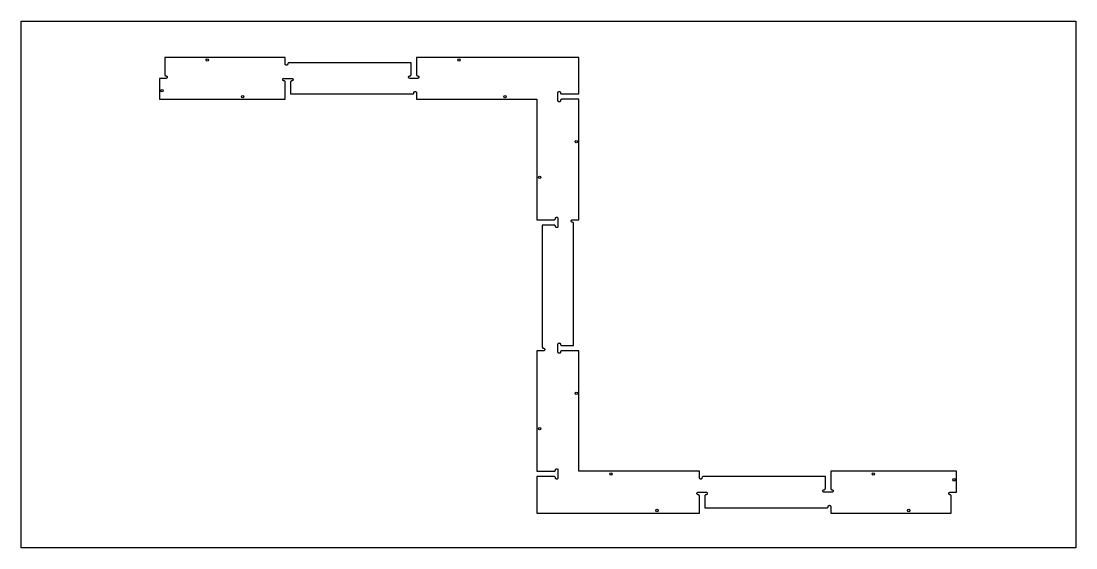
# Model space of a CAD drawing. Header units: inches. Extents: x 0 to 304, y 0 to 160.
# Drawn here: x 103.9 to 199.9, y 111.7 to 159.7 of the extents above; entities that cross this region are included whole.
import ezdxf

# ---------------------------------------------------------------- set-up
doc = ezdxf.new("R2010")
doc.units = ezdxf.units.IN
doc.header["$MEASUREMENT"] = 0
for name, color, linetype in [('000_NOTES', 6, 'Continuous'), ('CUT_HOLE', 1, 'Continuous'), ('CUT_THRU', 7, 'Continuous')]:
    doc.layers.add(name, color=color, linetype=linetype)

# ---------------------------------------------------------------- blocks, each defined once
blk = doc.blocks.new('FASTENER')
blk.add_circle((0, 0), 0.109)

msp = doc.modelspace()

# ---------------------------------------------------------------- linework, layer by layer
at = {"layer": '000_NOTES'}
msp.add_lwpolyline([(103.874, 111.748), (103.874, 159.748), (199.874, 159.748), (199.874, 111.748)], close=True, dxfattribs=at)
at = {"layer": 'CUT_THRU'}
msp.add_polyline3d([(152.734, 141.782, 0), (152.736, 141.762, 0), (152.736, 141.048, 0), (152.734, 141.028, 0), (152.729, 141.009, 0), (152.72, 140.99, 0), (152.709, 140.974, 0), (152.695, 140.96, 0), (152.678, 140.949, 0), (152.66, 140.94, 0), (152.641, 140.935, 0), (152.621, 140.933, 0), (152.601, 140.935, 0), (152.582, 140.94, 0), (152.564, 140.949, 0), (152.547, 140.96, 0), (152.533, 140.974, 0), (152.522, 140.99, 0), (152.513, 141.009, 0), (152.508, 141.028, 0), (152.505, 141.068, 0), (152.499, 141.087, 0), (152.491, 141.105, 0), (152.48, 141.121, 0), (152.465, 141.136, 0), (152.449, 141.147, 0), (152.431, 141.155, 0), (152.412, 141.161, 0), (152.392, 141.162, 0), (151.311, 141.162, 0), (151.311, 130.049, 0), (151.313, 130.029, 0), (151.318, 130.01, 0), (151.326, 129.992, 0), (151.338, 129.976, 0), (151.352, 129.962, 0), (151.368, 129.95, 0), (151.386, 129.942, 0), (151.406, 129.937, 0), (151.446, 129.933, 0), (151.465, 129.928, 0), (151.483, 129.919, 0), (151.499, 129.908, 0), (151.513, 129.894, 0), (151.525, 129.877, 0), (151.533, 129.859, 0), (151.538, 129.84, 0), (151.54, 129.82, 0), (151.538, 129.8, 0), (151.533, 129.781, 0), (151.525, 129.763, 0), (151.513, 129.747, 0), (151.499, 129.732, 0), (151.483, 129.721, 0), (151.465, 129.713, 0), (151.446, 129.707, 0), (151.426, 129.706, 0), (150.826, 129.706, 0), (150.826, 118.734, 0), (152.392, 118.734, 0), (152.412, 118.736, 0), (152.431, 118.741, 0), (152.449, 118.749, 0), (152.465, 118.761, 0), (152.48, 118.775, 0), (152.491, 118.791, 0), (152.499, 118.809, 0), (152.505, 118.829, 0), (152.508, 118.868, 0), (152.513, 118.888, 0), (152.522, 118.906, 0), (152.533, 118.922, 0), (152.547, 118.936, 0), (152.564, 118.948, 0), (152.582, 118.956, 0), (152.601, 118.961, 0), (152.621, 118.963, 0), (152.641, 118.961, 0), (152.66, 118.956, 0), (152.678, 118.948, 0), (152.695, 118.936, 0), (152.709, 118.922, 0), (152.72, 118.906, 0), (152.729, 118.888, 0), (152.734, 118.868, 0), (152.736, 118.849, 0), (152.736, 118.134, 0), (152.734, 118.114, 0), (152.729, 118.095, 0), (152.72, 118.077, 0), (152.709, 118.061, 0), (152.695, 118.047, 0), (152.678, 118.035, 0), (152.66, 118.027, 0), (152.641, 118.022, 0), (152.621, 118.02, 0), (152.601, 118.022, 0), (152.582, 118.027, 0), (152.564, 118.035, 0), (152.547, 118.047, 0), (152.533, 118.061, 0), (152.522, 118.077, 0), (152.513, 118.095, 0), (152.508, 118.114, 0), (152.505, 118.154, 0), (152.499, 118.174, 0), (152.491, 118.192, 0), (152.48, 118.208, 0), (152.465, 118.222, 0), (152.449, 118.234, 0), (152.431, 118.242, 0), (152.412, 118.247, 0), (152.392, 118.249, 0), (150.826, 118.249, 0), (150.826, 114.915, 0), (165.617, 114.915, 0), (165.617, 116.481, 0), (165.615, 116.501, 0), (165.61, 116.52, 0), (165.601, 116.538, 0), (165.59, 116.554, 0), (165.576, 116.569, 0), (165.559, 116.58, 0), (165.541, 116.588, 0), (165.522, 116.594, 0), (165.482, 116.597, 0), (165.463, 116.602, 0), (165.445, 116.611, 0), (165.428, 116.622, 0), (165.414, 116.636, 0), (165.403, 116.653, 0), (165.394, 116.671, 0), (165.389, 116.69, 0), (165.388, 116.71, 0), (165.389, 116.73, 0), (165.394, 116.749, 0), (165.403, 116.767, 0), (165.414, 116.784, 0), (165.428, 116.798, 0), (165.445, 116.809, 0), (165.463, 116.818, 0), (165.482, 116.823, 0), (165.502, 116.825, 0), (166.216, 116.825, 0), (166.236, 116.823, 0), (166.255, 116.818, 0), (166.274, 116.809, 0), (166.29, 116.798, 0), (166.304, 116.784, 0), (166.315, 116.767, 0), (166.324, 116.749, 0), (166.329, 116.73, 0), (166.331, 116.71, 0), (166.329, 116.69, 0), (166.324, 116.671, 0), (166.315, 116.653, 0), (166.304, 116.636, 0), (166.29, 116.622, 0), (166.274, 116.611, 0), (166.255, 116.602, 0), (166.236, 116.597, 0), (166.196, 116.594, 0), (166.177, 116.588, 0), (166.159, 116.58, 0), (166.143, 116.569, 0), (166.128, 116.554, 0), (166.117, 116.538, 0), (166.109, 116.52, 0), (166.103, 116.501, 0), (166.102, 116.481, 0), (166.102, 115.4, 0), (177.215, 115.4, 0), (177.235, 115.402, 0), (177.254, 115.407, 0), (177.272, 115.415, 0), (177.288, 115.427, 0), (177.302, 115.441, 0), (177.314, 115.457, 0), (177.322, 115.475, 0), (177.327, 115.495, 0), (177.331, 115.535, 0), (177.336, 115.554, 0), (177.345, 115.572, 0), (177.356, 115.588, 0), (177.37, 115.602, 0), (177.387, 115.614, 0), (177.405, 115.622, 0), (177.424, 115.627, 0), (177.444, 115.629, 0), (177.464, 115.627, 0), (177.483, 115.622, 0), (177.501, 115.614, 0), (177.517, 115.602, 0), (177.532, 115.588, 0), (177.543, 115.572, 0), (177.551, 115.554, 0), (177.557, 115.535, 0), (177.558, 115.515, 0), (177.558, 114.915, 0), (188.53, 114.915, 0), (188.53, 116.481, 0), (188.528, 116.501, 0), (188.523, 116.52, 0), (188.515, 116.538, 0), (188.503, 116.554, 0), (188.489, 116.569, 0), (188.473, 116.58, 0), (188.455, 116.588, 0), (188.435, 116.594, 0), (188.396, 116.597, 0), (188.376, 116.602, 0), (188.358, 116.611, 0), (188.342, 116.622, 0), (188.328, 116.636, 0), (188.316, 116.653, 0), (188.308, 116.671, 0), (188.303, 116.69, 0), (188.301, 116.71, 0), (188.303, 116.73, 0), (188.308, 116.749, 0), (188.316, 116.767, 0), (188.328, 116.784, 0), (188.342, 116.798, 0), (188.358, 116.809, 0), (188.376, 116.818, 0), (188.396, 116.823, 0), (188.415, 116.825, 0), (189.015, 116.825, 0), (189.015, 118.734, 0), (177.558, 118.734, 0), (177.558, 117.168, 0), (177.56, 117.148, 0), (177.565, 117.129, 0), (177.574, 117.111, 0), (177.585, 117.095, 0), (177.599, 117.08, 0), (177.616, 117.069, 0), (177.634, 117.061, 0), (177.653, 117.055, 0), (177.693, 117.052, 0), (177.712, 117.047, 0), (177.73, 117.038, 0), (177.747, 117.027, 0), (177.761, 117.013, 0), (177.772, 116.996, 0), (177.781, 116.978, 0), (177.786, 116.959, 0), (177.788, 116.939, 0), (177.786, 116.919, 0), (177.781, 116.9, 0), (177.772, 116.882, 0), (177.761, 116.865, 0), (177.747, 116.851, 0), (177.73, 116.84, 0), (177.712, 116.831, 0), (177.693, 116.826, 0), (177.673, 116.825, 0), (176.959, 116.825, 0), (176.939, 116.826, 0), (176.92, 116.831, 0), (176.902, 116.84, 0), (176.885, 116.851, 0), (176.871, 116.865, 0), (176.86, 116.882, 0), (176.851, 116.9, 0), (176.846, 116.919, 0), (176.844, 116.939, 0), (176.846, 116.959, 0), (176.851, 116.978, 0), (176.86, 116.996, 0), (176.871, 117.013, 0), (176.885, 117.027, 0), (176.902, 117.038, 0), (176.92, 117.047, 0), (176.939, 117.052, 0), (176.979, 117.055, 0), (176.998, 117.061, 0), (177.016, 117.069, 0), (177.032, 117.08, 0), (177.047, 117.095, 0), (177.058, 117.111, 0), (177.066, 117.129, 0), (177.072, 117.148, 0), (177.073, 117.168, 0), (177.073, 118.249, 0), (165.96, 118.249, 0), (165.94, 118.247, 0), (165.921, 118.242, 0), (165.903, 118.234, 0), (165.887, 118.222, 0), (165.873, 118.208, 0), (165.861, 118.192, 0), (165.853, 118.174, 0), (165.848, 118.154, 0), (165.844, 118.114, 0), (165.839, 118.095, 0), (165.83, 118.077, 0), (165.819, 118.061, 0), (165.805, 118.047, 0), (165.789, 118.035, 0), (165.77, 118.027, 0), (165.751, 118.022, 0), (165.731, 118.02, 0), (165.711, 118.022, 0), (165.692, 118.027, 0), (165.674, 118.035, 0), (165.658, 118.047, 0), (165.643, 118.061, 0), (165.632, 118.077, 0), (165.624, 118.095, 0), (165.618, 118.114, 0), (165.617, 118.134, 0), (165.617, 118.734, 0), (154.645, 118.734, 0), (154.645, 129.706, 0), (153.079, 129.706, 0), (153.059, 129.704, 0), (153.04, 129.699, 0), (153.022, 129.69, 0), (153.006, 129.679, 0), (152.991, 129.665, 0), (152.98, 129.648, 0), (152.972, 129.63, 0), (152.966, 129.611, 0), (152.963, 129.571, 0), (152.958, 129.552, 0), (152.949, 129.534, 0), (152.938, 129.517, 0), (152.924, 129.503, 0), (152.907, 129.492, 0), (152.889, 129.483, 0), (152.87, 129.478, 0), (152.85, 129.477, 0), (152.83, 129.478, 0), (152.811, 129.483, 0), (152.793, 129.492, 0), (152.776, 129.503, 0), (152.762, 129.517, 0), (152.751, 129.534, 0), (152.742, 129.552, 0), (152.737, 129.571, 0), (152.736, 129.591, 0), (152.736, 130.305, 0), (152.737, 130.325, 0), (152.742, 130.344, 0), (152.751, 130.362, 0), (152.762, 130.379, 0), (152.776, 130.393, 0), (152.793, 130.404, 0), (152.811, 130.413, 0), (152.83, 130.418, 0), (152.85, 130.42, 0), (152.87, 130.418, 0), (152.889, 130.413, 0), (152.907, 130.404, 0), (152.924, 130.393, 0), (152.938, 130.379, 0), (152.949, 130.362, 0), (152.958, 130.344, 0), (152.963, 130.325, 0), (152.966, 130.285, 0), (152.972, 130.266, 0), (152.98, 130.248, 0), (152.991, 130.232, 0), (153.006, 130.217, 0), (153.022, 130.206, 0), (153.04, 130.198, 0), (153.059, 130.192, 0), (153.079, 130.191, 0), (154.16, 130.191, 0), (154.16, 141.304, 0), (154.158, 141.324, 0), (154.153, 141.343, 0), (154.145, 141.361, 0), (154.133, 141.377, 0), (154.119, 141.391, 0), (154.103, 141.403, 0), (154.085, 141.411, 0), (154.065, 141.416, 0), (154.026, 141.42, 0), (154.006, 141.425, 0), (153.988, 141.434, 0), (153.972, 141.445, 0), (153.958, 141.459, 0), (153.946, 141.475, 0), (153.938, 141.494, 0), (153.933, 141.513, 0), (153.931, 141.533, 0), (153.933, 141.553, 0), (153.938, 141.572, 0), (153.946, 141.59, 0), (153.958, 141.606, 0), (153.972, 141.621, 0), (153.988, 141.632, 0), (154.006, 141.64, 0), (154.026, 141.646, 0), (154.045, 141.647, 0), (154.645, 141.647, 0), (154.645, 152.619, 0), (153.079, 152.619, 0), (153.059, 152.617, 0), (153.04, 152.612, 0), (153.022, 152.604, 0), (153.006, 152.592, 0), (152.991, 152.578, 0), (152.98, 152.562, 0), (152.972, 152.544, 0), (152.966, 152.524, 0), (152.963, 152.485, 0), (152.958, 152.465, 0), (152.949, 152.447, 0), (152.938, 152.431, 0), (152.924, 152.417, 0), (152.907, 152.405, 0), (152.889, 152.397, 0), (152.87, 152.392, 0), (152.85, 152.39, 0), (152.83, 152.392, 0), (152.811, 152.397, 0), (152.793, 152.405, 0), (152.776, 152.417, 0), (152.762, 152.431, 0), (152.751, 152.447, 0), (152.742, 152.465, 0), (152.737, 152.485, 0), (152.736, 152.504, 0), (152.736, 153.219, 0), (152.737, 153.238, 0), (152.742, 153.258, 0), (152.751, 153.276, 0), (152.762, 153.292, 0), (152.776, 153.306, 0), (152.793, 153.318, 0), (152.811, 153.326, 0), (152.83, 153.331, 0), (152.85, 153.333, 0), (152.87, 153.331, 0), (152.889, 153.326, 0), (152.907, 153.318, 0), (152.924, 153.306, 0), (152.938, 153.292, 0), (152.949, 153.276, 0), (152.958, 153.258, 0), (152.963, 153.238, 0), (152.966, 153.199, 0), (152.972, 153.179, 0), (152.98, 153.161, 0), (152.991, 153.145, 0), (153.006, 153.131, 0), (153.022, 153.119, 0), (153.04, 153.111, 0), (153.059, 153.106, 0), (153.079, 153.104, 0), (154.645, 153.104, 0), (154.645, 156.438, 0), (139.854, 156.438, 0), (139.854, 154.872, 0), (139.856, 154.852, 0), (139.861, 154.833, 0), (139.87, 154.815, 0), (139.881, 154.799, 0), (139.895, 154.784, 0), (139.912, 154.773, 0), (139.93, 154.765, 0), (139.949, 154.759, 0), (139.989, 154.756, 0), (140.008, 154.751, 0), (140.026, 154.742, 0), (140.043, 154.731, 0), (140.057, 154.717, 0), (140.068, 154.7, 0), (140.077, 154.682, 0), (140.082, 154.663, 0), (140.084, 154.643, 0), (140.082, 154.623, 0), (140.077, 154.604, 0), (140.068, 154.586, 0), (140.057, 154.569, 0), (140.043, 154.555, 0), (140.026, 154.544, 0), (140.008, 154.535, 0), (139.989, 154.53, 0), (139.969, 154.528, 0), (139.255, 154.528, 0), (139.235, 154.53, 0), (139.216, 154.535, 0), (139.198, 154.544, 0), (139.181, 154.555, 0), (139.167, 154.569, 0), (139.156, 154.586, 0), (139.147, 154.604, 0), (139.142, 154.623, 0), (139.14, 154.643, 0), (139.142, 154.663, 0), (139.147, 154.682, 0), (139.156, 154.7, 0), (139.167, 154.717, 0), (139.181, 154.731, 0), (139.198, 154.742, 0), (139.216, 154.751, 0), (139.235, 154.756, 0), (139.275, 154.759, 0), (139.294, 154.765, 0), (139.312, 154.773, 0), (139.328, 154.784, 0), (139.343, 154.799, 0), (139.354, 154.815, 0), (139.362, 154.833, 0), (139.368, 154.852, 0), (139.369, 154.872, 0), (139.369, 155.953, 0), (128.256, 155.953, 0), (128.237, 155.951, 0), (128.217, 155.946, 0), (128.199, 155.938, 0), (128.183, 155.926, 0), (128.169, 155.912, 0), (128.157, 155.896, 0), (128.149, 155.878, 0), (128.144, 155.858, 0), (128.14, 155.818, 0), (128.135, 155.799, 0), (128.126, 155.781, 0), (128.115, 155.765, 0), (128.101, 155.751, 0), (128.085, 155.739, 0), (128.066, 155.731, 0), (128.047, 155.726, 0), (128.027, 155.724, 0), (128.007, 155.726, 0), (127.988, 155.731, 0), (127.97, 155.739, 0), (127.954, 155.751, 0), (127.94, 155.765, 0), (127.928, 155.781, 0), (127.92, 155.799, 0), (127.914, 155.818, 0), (127.913, 155.838, 0), (127.913, 156.438, 0), (116.941, 156.438, 0), (116.941, 154.872, 0), (116.943, 154.852, 0), (116.948, 154.833, 0), (116.956, 154.815, 0), (116.968, 154.799, 0), (116.982, 154.784, 0), (116.998, 154.773, 0), (117.016, 154.765, 0), (117.036, 154.759, 0), (117.075, 154.756, 0), (117.095, 154.751, 0), (117.113, 154.742, 0), (117.129, 154.731, 0), (117.143, 154.717, 0), (117.155, 154.7, 0), (117.163, 154.682, 0), (117.168, 154.663, 0), (117.17, 154.643, 0), (117.168, 154.623, 0), (117.163, 154.604, 0), (117.155, 154.586, 0), (117.143, 154.569, 0), (117.129, 154.555, 0), (117.113, 154.544, 0), (117.095, 154.535, 0), (117.075, 154.53, 0), (117.056, 154.528, 0), (116.456, 154.528, 0), (116.456, 152.619, 0), (127.913, 152.619, 0), (127.913, 154.185, 0), (127.911, 154.205, 0), (127.906, 154.224, 0), (127.897, 154.242, 0), (127.886, 154.258, 0), (127.872, 154.273, 0), (127.855, 154.284, 0), (127.837, 154.292, 0), (127.818, 154.298, 0), (127.778, 154.301, 0), (127.759, 154.306, 0), (127.741, 154.315, 0), (127.724, 154.326, 0), (127.71, 154.34, 0), (127.699, 154.357, 0), (127.69, 154.375, 0), (127.685, 154.394, 0), (127.684, 154.414, 0), (127.685, 154.434, 0), (127.69, 154.453, 0), (127.699, 154.471, 0), (127.71, 154.488, 0), (127.724, 154.502, 0), (127.741, 154.513, 0), (127.759, 154.522, 0), (127.778, 154.527, 0), (127.798, 154.528, 0), (128.512, 154.528, 0), (128.532, 154.527, 0), (128.551, 154.522, 0), (128.57, 154.513, 0), (128.586, 154.502, 0), (128.6, 154.488, 0), (128.611, 154.471, 0), (128.62, 154.453, 0), (128.625, 154.434, 0), (128.627, 154.414, 0), (128.625, 154.394, 0), (128.62, 154.375, 0), (128.611, 154.357, 0), (128.6, 154.34, 0), (128.586, 154.326, 0), (128.57, 154.315, 0), (128.551, 154.306, 0), (128.532, 154.301, 0), (128.492, 154.298, 0), (128.473, 154.292, 0), (128.455, 154.284, 0), (128.439, 154.273, 0), (128.425, 154.258, 0), (128.413, 154.242, 0), (128.405, 154.224, 0), (128.399, 154.205, 0), (128.398, 154.185, 0), (128.398, 153.104, 0), (139.511, 153.104, 0), (139.531, 153.106, 0), (139.55, 153.111, 0), (139.568, 153.119, 0), (139.584, 153.131, 0), (139.598, 153.145, 0), (139.61, 153.161, 0), (139.618, 153.179, 0), (139.624, 153.199, 0), (139.627, 153.238, 0), (139.632, 153.258, 0), (139.641, 153.276, 0), (139.652, 153.292, 0), (139.666, 153.306, 0), (139.683, 153.318, 0), (139.701, 153.326, 0), (139.72, 153.331, 0), (139.74, 153.333, 0), (139.76, 153.331, 0), (139.779, 153.326, 0), (139.797, 153.318, 0), (139.813, 153.306, 0), (139.828, 153.292, 0), (139.839, 153.276, 0), (139.847, 153.258, 0), (139.853, 153.238, 0), (139.854, 153.219, 0), (139.854, 152.619, 0), (150.826, 152.619, 0), (150.826, 141.647, 0), (152.392, 141.647, 0), (152.412, 141.649, 0), (152.431, 141.654, 0), (152.449, 141.663, 0), (152.465, 141.674, 0), (152.48, 141.688, 0), (152.491, 141.705, 0), (152.499, 141.723, 0), (152.505, 141.742, 0), (152.508, 141.782, 0), (152.513, 141.801, 0), (152.522, 141.819, 0), (152.533, 141.836, 0), (152.547, 141.85, 0), (152.564, 141.861, 0), (152.582, 141.87, 0), (152.601, 141.875, 0), (152.621, 141.876, 0), (152.641, 141.875, 0), (152.66, 141.87, 0), (152.678, 141.861, 0), (152.695, 141.85, 0), (152.709, 141.836, 0), (152.72, 141.819, 0), (152.729, 141.801, 0), (152.734, 141.782, 0)], close=True, dxfattribs=at)

# ---------------------------------------------------------------- block references
at = {"layer": 'CUT_HOLE', "rotation": 90}
for p in [(120.811, 156.195), (143.724, 156.195), (116.699, 153.402), (124.043, 152.862), (147.911, 152.862), (154.402, 148.75), (151.069, 145.517), (154.402, 125.836), (151.069, 122.603), (157.56, 118.491), (181.428, 118.491), (188.773, 117.951), (161.747, 115.158), (184.661, 115.158)]:
    msp.add_blockref('FASTENER', p, dxfattribs=at)

doc.saveas('drawing.dxf')
